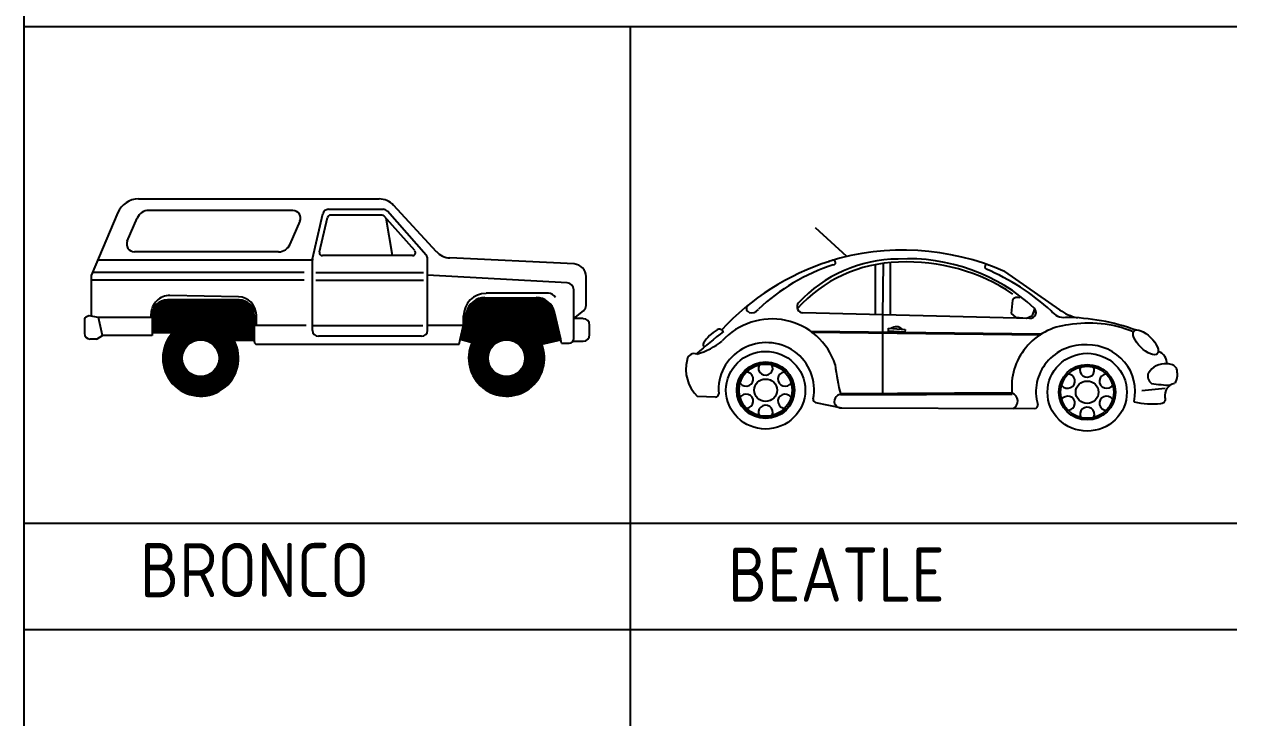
# Model space of a CAD drawing. Header units: millimetres. Extents: x 2198.5 to 2287.8, y 1208.8 to 1298.1.
# Drawn here: x 2205.18 to 2211.9, y 1284 to 1287.84 of the extents above; entities that cross this region are included whole.
import ezdxf

# ---------------------------------------------------------------- set-up
doc = ezdxf.new("R2010")
doc.units = ezdxf.units.MM
doc.layers.add('2', color=7, linetype='Continuous')
doc.layers.add('LAYER01', color=7, linetype='Continuous')
doc.styles.add('ARCHQUICK', font='ARCHQUIK.SHX')

# ---------------------------------------------------------------- blocks, each defined once
blk = doc.blocks.new('BRONCO')
at = {"layer": 'LAYER01', "color": 7, "linetype": 'Continuous'}
for p, q in [((-121.094, 49.291), (-119.094, 49.291)), ((-119.81, 49.195), (-121.008, 49.195)), ((-119.061, 49.204), (-119.513, 49.204)), ((-118.617, 48.852), (-118.973, 49.238)), ((-121.485, 48.655), (-121.264, 49.177)), ((-121.187, 48.94), (-121.104, 49.131)), ((-119.834, 48.914), (-119.751, 49.105)), ((-119.646, 48.792), (-119.561, 49.166)), ((-119.588, 48.85), (-119.523, 49.137)), ((-119.068, 49.156), (-119.498, 49.156)), ((-118.796, 48.861), (-119.05, 49.148)), ((-118.983, 48.82), (-119.036, 49.132)), ((-118.703, 48.824), (-119.024, 49.188)), ((-119.93, 48.851), (-121.128, 48.851)), ((-118.815, 48.82), (-119.564, 48.82)), ((-118.69, 48.198), (-118.69, 48.791)), ((-117.472, 48.75), (-118.505, 48.8)), ((-119.647, 48.783), (-121.431, 48.783)), ((-119.647, 48.198), (-119.647, 48.781)), ((-121.485, 48.315), (-121.485, 48.655)), ((-119.717, 48.616), (-121.485, 48.616)), ((-119.717, 48.679), (-121.475, 48.679)), ((-119.619, 48.679), (-118.723, 48.679)), ((-119.619, 48.616), (-118.723, 48.616)), ((-117.53, 48.593), (-118.69, 48.656)), ((-117.373, 48.406), (-117.373, 48.646)), ((-120.263, 48.477), (-120.833, 48.488)), ((-117.686, 48.507), (-118.203, 48.507)), ((-117.474, 48.131), (-117.474, 48.534)), ((-120.784, 48.203), (-120.965, 48.384)), ((-120.778, 48.209), (-120.961, 48.392)), ((-120.771, 48.214), (-120.956, 48.399)), ((-120.765, 48.219), (-120.951, 48.405)), ((-120.758, 48.224), (-120.946, 48.412)), ((-120.751, 48.229), (-120.94, 48.418)), ((-120.744, 48.233), (-120.933, 48.423)), ((-120.736, 48.238), (-120.927, 48.428)), ((-120.729, 48.242), (-120.92, 48.433)), ((-120.721, 48.246), (-120.912, 48.437)), ((-120.713, 48.25), (-120.904, 48.441)), ((-120.705, 48.254), (-120.896, 48.444)), ((-120.697, 48.257), (-120.887, 48.447)), ((-120.689, 48.261), (-120.877, 48.45)), ((-120.68, 48.264), (-120.867, 48.451)), ((-120.671, 48.267), (-120.856, 48.452)), ((-120.258, 48.452), (-120.853, 48.452)), ((-120.662, 48.269), (-120.844, 48.452)), ((-120.653, 48.272), (-120.833, 48.452)), ((-120.643, 48.274), (-120.821, 48.452)), ((-120.633, 48.276), (-120.809, 48.452)), ((-120.623, 48.278), (-120.797, 48.452)), ((-120.613, 48.279), (-120.786, 48.452)), ((-120.602, 48.28), (-120.774, 48.452)), ((-120.591, 48.281), (-120.762, 48.452)), ((-120.579, 48.281), (-120.75, 48.452)), ((-120.568, 48.281), (-120.738, 48.452)), ((-120.555, 48.28), (-120.727, 48.452)), ((-120.542, 48.279), (-120.715, 48.452)), ((-120.529, 48.278), (-120.703, 48.452)), ((-120.514, 48.275), (-120.691, 48.452)), ((-120.499, 48.271), (-120.679, 48.452)), ((-120.482, 48.267), (-120.668, 48.452)), ((-120.464, 48.26), (-120.656, 48.452)), ((-120.444, 48.252), (-120.644, 48.452)), ((-120.419, 48.239), (-120.632, 48.452)), ((-120.383, 48.215), (-120.621, 48.452)), ((-120.272, 48.116), (-120.609, 48.452)), ((-120.261, 48.116), (-120.597, 48.452)), ((-120.249, 48.116), (-120.585, 48.452)), ((-120.237, 48.116), (-120.573, 48.452)), ((-120.225, 48.116), (-120.562, 48.452)), ((-120.214, 48.116), (-120.55, 48.452)), ((-120.202, 48.116), (-120.538, 48.452)), ((-120.19, 48.116), (-120.526, 48.452)), ((-120.178, 48.116), (-120.515, 48.452)), ((-120.166, 48.116), (-120.503, 48.452)), ((-120.155, 48.116), (-120.491, 48.452)), ((-120.143, 48.116), (-120.479, 48.452)), ((-120.131, 48.116), (-120.467, 48.452)), ((-120.13, 48.127), (-120.456, 48.452)), ((-120.13, 48.138), (-120.444, 48.452)), ((-120.13, 48.15), (-120.432, 48.452)), ((-120.13, 48.162), (-120.42, 48.452)), ((-120.13, 48.174), (-120.408, 48.452)), ((-120.13, 48.186), (-120.397, 48.452)), ((-120.13, 48.197), (-120.385, 48.452)), ((-120.13, 48.209), (-120.373, 48.452)), ((-120.13, 48.221), (-120.361, 48.452)), ((-120.13, 48.233), (-120.35, 48.452)), ((-120.13, 48.244), (-120.338, 48.452)), ((-120.13, 48.256), (-120.326, 48.452)), ((-120.13, 48.268), (-120.314, 48.452)), ((-120.13, 48.28), (-120.302, 48.452)), ((-120.13, 48.292), (-120.291, 48.452)), ((-120.13, 48.303), (-120.279, 48.452)), ((-120.13, 48.315), (-120.267, 48.452)), ((-120.13, 48.327), (-120.255, 48.452)), ((-120.131, 48.34), (-120.243, 48.451)), ((-120.134, 48.354), (-120.228, 48.449)), ((-120.139, 48.371), (-120.211, 48.443)), ((-120.152, 48.396), (-120.187, 48.43)), ((-118.199, 48.234), (-118.352, 48.387)), ((-118.192, 48.239), (-118.348, 48.395)), ((-118.184, 48.243), (-118.343, 48.402)), ((-118.177, 48.247), (-118.338, 48.409)), ((-118.169, 48.251), (-118.333, 48.415)), ((-118.161, 48.254), (-118.328, 48.421)), ((-118.152, 48.258), (-118.322, 48.427)), ((-118.144, 48.261), (-118.316, 48.433)), ((-118.135, 48.264), (-118.309, 48.438)), ((-118.126, 48.267), (-118.302, 48.443)), ((-118.117, 48.27), (-118.295, 48.448)), ((-118.108, 48.272), (-118.287, 48.452)), ((-118.098, 48.275), (-118.28, 48.456)), ((-118.088, 48.276), (-118.271, 48.459)), ((-118.078, 48.278), (-118.263, 48.462)), ((-118.068, 48.279), (-118.254, 48.465)), ((-118.057, 48.28), (-118.244, 48.467)), ((-118.046, 48.281), (-118.234, 48.469)), ((-118.034, 48.281), (-118.223, 48.47)), ((-118.214, 48.47), (-117.788, 48.47)), ((-118.022, 48.281), (-118.211, 48.47)), ((-118.01, 48.28), (-118.2, 48.47)), ((-117.997, 48.279), (-118.188, 48.47)), ((-117.983, 48.277), (-118.176, 48.47)), ((-117.969, 48.274), (-118.164, 48.47)), ((-117.953, 48.271), (-118.152, 48.47)), ((-117.936, 48.266), (-118.141, 48.47)), ((-117.918, 48.259), (-118.129, 48.47)), ((-117.897, 48.25), (-118.117, 48.47)), ((-117.871, 48.236), (-118.105, 48.47)), ((-117.829, 48.206), (-118.094, 48.47)), ((-117.703, 48.092), (-118.082, 48.47)), ((-117.694, 48.094), (-118.07, 48.47)), ((-117.684, 48.096), (-118.058, 48.47)), ((-117.674, 48.098), (-118.046, 48.47)), ((-117.665, 48.1), (-118.035, 48.47)), ((-117.655, 48.102), (-118.023, 48.47)), ((-117.646, 48.105), (-118.011, 48.47)), ((-117.636, 48.107), (-117.999, 48.47)), ((-117.626, 48.109), (-117.988, 48.47)), ((-117.617, 48.111), (-117.976, 48.47)), ((-117.607, 48.113), (-117.964, 48.47)), ((-117.597, 48.115), (-117.952, 48.47)), ((-117.588, 48.118), (-117.94, 48.47)), ((-117.584, 48.125), (-117.929, 48.47)), ((-117.587, 48.141), (-117.917, 48.47)), ((-117.591, 48.156), (-117.905, 48.47)), ((-117.595, 48.171), (-117.893, 48.47)), ((-117.598, 48.187), (-117.881, 48.47)), ((-117.602, 48.202), (-117.87, 48.47)), ((-117.605, 48.217), (-117.858, 48.47)), ((-117.609, 48.233), (-117.846, 48.47)), ((-117.612, 48.248), (-117.834, 48.47)), ((-117.616, 48.263), (-117.823, 48.47)), ((-117.619, 48.279), (-117.811, 48.47)), ((-117.623, 48.294), (-117.799, 48.47)), ((-117.626, 48.309), (-117.787, 48.47)), ((-117.63, 48.325), (-117.775, 48.47)), ((-117.633, 48.34), (-117.761, 48.468)), ((-117.637, 48.355), (-117.746, 48.464)), ((-117.643, 48.373), (-117.728, 48.458)), ((-117.656, 48.398), (-117.704, 48.445)), ((-121.543, 48.293), (-121.543, 48.173)), ((-121.513, 48.317), (-121.532, 48.309)), ((-121.426, 48.305), (-121.503, 48.319)), ((-120.98, 48.305), (-121.426, 48.305)), ((-121.392, 48.155), (-121.426, 48.305)), ((-120.988, 48.305), (-120.988, 48.336)), ((-120.828, 48.177), (-120.98, 48.328)), ((-120.98, 48.325), (-120.98, 48.177)), ((-120.84, 48.177), (-120.98, 48.316)), ((-120.852, 48.177), (-120.98, 48.305)), ((-120.864, 48.177), (-120.98, 48.293)), ((-120.816, 48.177), (-120.979, 48.339)), ((-120.808, 48.18), (-120.977, 48.349)), ((-120.802, 48.186), (-120.975, 48.359)), ((-120.796, 48.192), (-120.972, 48.368)), ((-120.79, 48.198), (-120.969, 48.376)), ((-120.13, 48.116), (-120.13, 48.325)), ((-120.114, 48.24), (-120.114, 48.325)), ((-118.419, 48.122), (-118.367, 48.349)), ((-118.392, 48.24), (-118.392, 48.318)), ((-118.27, 48.175), (-118.381, 48.286)), ((-118.264, 48.181), (-118.379, 48.296)), ((-118.258, 48.187), (-118.377, 48.305)), ((-118.252, 48.193), (-118.374, 48.315)), ((-118.246, 48.199), (-118.372, 48.325)), ((-118.24, 48.204), (-118.37, 48.334)), ((-118.234, 48.21), (-118.368, 48.344)), ((-118.227, 48.215), (-118.366, 48.353)), ((-118.22, 48.22), (-118.363, 48.362)), ((-118.213, 48.225), (-118.36, 48.371)), ((-118.206, 48.23), (-118.356, 48.379)), ((-117.584, 48.125), (-117.636, 48.349)), ((-117.474, 48.296), (-117.394, 48.362)), ((-117.397, 48.296), (-117.474, 48.296)), ((-120.875, 48.177), (-120.98, 48.281)), ((-120.887, 48.177), (-120.98, 48.269)), ((-120.899, 48.177), (-120.98, 48.257)), ((-120.911, 48.177), (-120.98, 48.246)), ((-120.923, 48.177), (-120.98, 48.234)), ((-120.934, 48.177), (-120.98, 48.222)), ((-120.946, 48.177), (-120.98, 48.21)), ((-120.958, 48.177), (-120.98, 48.199)), ((-120.97, 48.177), (-120.98, 48.187)), ((-119.7, 48.24), (-120.13, 48.24)), ((-119.647, 48.24), (-118.731, 48.24)), ((-118.392, 48.24), (-118.69, 48.24)), ((-118.317, 48.104), (-118.403, 48.191)), ((-118.313, 48.112), (-118.401, 48.2)), ((-118.309, 48.12), (-118.399, 48.21)), ((-118.304, 48.127), (-118.397, 48.219)), ((-118.3, 48.134), (-118.394, 48.229)), ((-118.295, 48.142), (-118.392, 48.238)), ((-118.29, 48.149), (-118.39, 48.248)), ((-118.285, 48.155), (-118.388, 48.258)), ((-118.28, 48.162), (-118.385, 48.267)), ((-118.275, 48.168), (-118.383, 48.277)), ((-117.343, 48.162), (-117.343, 48.242)), ((-121.446, 48.126), (-121.496, 48.126)), ((-121.437, 48.129), (-121.392, 48.155)), ((-120.98, 48.155), (-121.392, 48.155)), ((-120.811, 48.177), (-120.98, 48.177)), ((-120.98, 48.177), (-120.98, 48.155)), ((-120.284, 48.116), (-120.329, 48.16)), ((-120.296, 48.116), (-120.304, 48.124)), ((-120.3, 48.116), (-120.13, 48.116)), ((-120.13, 48.102), (-120.13, 48.116)), ((-120.111, 48.083), (-118.428, 48.083)), ((-118.74, 48.149), (-119.598, 48.149)), ((-118.428, 48.083), (-118.419, 48.122)), ((-118.417, 48.122), (-118.419, 48.124)), ((-118.32, 48.096), (-118.419, 48.122)), ((-118.401, 48.117), (-118.416, 48.133)), ((-118.385, 48.113), (-118.414, 48.143)), ((-118.369, 48.109), (-118.412, 48.152)), ((-118.353, 48.105), (-118.41, 48.162)), ((-118.337, 48.101), (-118.408, 48.171)), ((-118.321, 48.097), (-118.405, 48.181)), ((-117.713, 48.09), (-117.794, 48.171)), ((-117.723, 48.087), (-117.764, 48.129)), ((-117.732, 48.085), (-117.75, 48.103)), ((-117.741, 48.083), (-117.582, 48.119)), ((-117.576, 48.093), (-117.584, 48.125)), ((-117.576, 48.093), (-117.513, 48.093)), ((-117.482, 48.109), (-117.397, 48.109))]:
    blk.add_line(p, q, dxfattribs=at)
at = {"layer": 'LAYER01', "color": 7, "linetype": 'Continuous', "const_width": 0.161}
for points in [[(-120.343, 47.967, -1), (-120.811, 47.967, -1)], [(-117.8, 47.967, -1), (-118.268, 47.967, -1)]]:
    blk.add_lwpolyline(points, format="xyb", close=True, dxfattribs=at)
at = {"layer": 'LAYER01', "color": 7, "linetype": 'Continuous'}
for centre in [(-120.577, 47.967), (-118.034, 47.967)]:
    blk.add_circle(centre, 0.153, dxfattribs=at)
for centre, radius, start, end in [((-121.094, 49.105), 0.185, 90, 157.1355), ((-121.008, 49.09), 0.105, 90, 156.5701), ((-119.81, 49.13), 0.0642, 336.5701, 90), ((-119.513, 49.155), 0.0491, 90, 167.1521), ((-119.094, 49.126), 0.164, 42.7212, 90), ((-119.061, 49.155), 0.0491, 41.467, 90), ((-119.498, 49.131), 0.0248, 90, 167.1521), ((-119.068, 49.131), 0.0248, 41.467, 90), ((-121.128, 48.915), 0.0642, 156.5701, 270), ((-119.93, 48.956), 0.105, 270, 336.5701), ((-119.598, 48.781), 0.0491, 167.1521, 180), ((-119.564, 48.844), 0.0248, 167.1521, 270), ((-118.815, 48.844), 0.0248, 270, 41.467), ((-118.74, 48.791), 0.0491, 360, 41.467), ((-118.497, 48.964), 0.164, 222.7212, 267.2401), ((-117.477, 48.646), 0.104, 360, 87.2401), ((-117.534, 48.534), 0.0591, 360, 86.9101), ((-120.836, 48.336), 0.152, 88.8772, 180), ((-118.203, 48.318), 0.188, 90, 180), ((-117.686, 48.438), 0.0689, 29.3336, 90), ((-120.853, 48.325), 0.127, 90, 180), ((-120.266, 48.325), 0.152, 360, 88.8772), ((-120.258, 48.325), 0.127, 360, 90), ((-118.214, 48.314), 0.157, 90, 167.0002), ((-117.788, 48.314), 0.157, 12.9998, 90), ((-117.43, 48.406), 0.0571, 309.4106, 360), ((-121.525, 48.293), 0.0177, 113.2073, 180), ((-121.506, 48.301), 0.0177, 79.7668, 113.2073), ((-117.397, 48.242), 0.0535, 360, 90), ((-120.577, 47.967), 0.315, 28.2822, 138.1339), ((-119.598, 48.198), 0.0491, 180, 270), ((-118.74, 48.198), 0.0491, 270, 360), ((-118.034, 47.967), 0.315, 21.757, 155.6151), ((-121.496, 48.173), 0.0471, 180, 270), ((-121.446, 48.144), 0.0177, 270, 299.7972), ((-120.577, 47.967), 0.315, 138.1339, 28.2822), ((-120.111, 48.102), 0.0194, 180, 270), ((-118.034, 47.967), 0.315, 155.6151, 21.757), ((-117.513, 48.131), 0.0384, 270, 360), ((-117.397, 48.162), 0.0535, 270, 360)]:
    blk.add_arc(centre, radius, start, end, dxfattribs=at)
blk = doc.blocks.new('B')
for p, q in [((167.5257, 85.3746), (167.351, 85.5342)), ((167.6844, 85.0533), (167.6844, 85.327)), ((167.7277, 85.3366), (167.724, 85.049)), ((167.7678, 85.0533), (167.7678, 85.3408)), ((168.3995, 85.2919), (168.7048, 85.0789)), ((168.4431, 85.133), (168.4368, 85.0587)), ((168.5546, 85.0488), (168.5672, 85.0852)), ((168.5393, 85.032), (167.2825, 85.0624)), ((167.724, 85.0519), (167.724, 84.6119)), ((168.4368, 85.0587), (168.4599, 85.0395)), ((168.4599, 85.0395), (168.5205, 85.034)), ((168.5205, 85.034), (168.5546, 85.0488)), ((168.5979, 84.9444), (167.3272, 84.9594)), ((168.5979, 84.9383), (167.3272, 84.9532)), ((167.7559, 84.9608), (167.757, 84.9769)), ((167.8472, 84.955), (167.7559, 84.9608)), ((167.757, 84.9769), (167.8483, 84.971)), ((167.8483, 84.971), (167.8472, 84.955)), ((167.4892, 84.6168), (168.44, 84.6206)), ((167.4915, 84.6082), (168.4415, 84.6119)), ((169.2902, 84.6438), (169.1595, 84.6307)), ((166.7978, 84.5964), (166.6985, 84.5989)), ((167.3519, 84.5667), (167.4964, 84.5356)), ((167.4975, 84.5356), (168.5671, 84.5328))]:
    blk.add_line(p, q)
for centre, major_axis, ratio, start_param, end_param in [((167.838, 84.0702), (-1.3674, 0), 0.979816, 4.289246, 5.018114), ((167.8497, 84.072), (1.3681, 0), 0.979816, 1.882472, 2.410695), ((167.8148, 84.6256), (0.75, 0), 0.979816, 1.578345, 2.407685), ((167.4493, 85.3412), (-0.0134, 0), 0.979816, 1.654136, 5.096888), ((167.8664, 84.3696), (-1.0129, 0), 0.979816, 3.952987, 4.768964), ((167.8636, 84.3379), (1.0272, 0), 0.979816, 0.96791, 1.620842), ((167.7971, 84.3124), (1.0942, 0), 0.979816, 1.893208, 2.34069), ((167.83, 84.5904), (0.7684, 0), 0.979816, 1.594003, 2.42434), ((168.3028, 85.3172), (-0.0126, 0), 0.979816, 4.120518, 7.544177), ((167.7845, 84.1544), (1.2817, 0), 0.979816, 0.82153, 1.159176), ((168.471, 85.1165), (0.0326, 0), 0.979816, 1.147341, 2.598531), ((166.9918, 85.0867), (-0.0226, 0), 0.979816, -1.085237, 1.145864), ((166.9979, 85.1081), (-0.046, 0), 0.979816, 1.257664, 2.526951), ((167.2833, 85.0957), (0.034, 0), 0.979816, 2.416257, 4.687756), ((168.5401, 85.0654), (-0.034, 0), 0.979816, 1.546163, 3.946345), ((168.8732, 85.3142), (-0.2935, 0), 0.979816, 0.960567, 1.329096), ((167.1102, 84.669), (-0.3672, 0), 0.979816, 3.444423, 5.560159), ((167.8834, 84.3792), (0.9812, 0), 0.979816, 0.790102, 0.80588), ((168.7257, 85.1143), (-0.0785, 0), 0.979816, 0.538872, 1.753237), ((168.7223, 83.8885), (-1.173, 0), 0.979816, 4.358948, 4.698903), ((168.8643, 84.3626), (-0.6565, 0), 0.979816, 4.330031, 4.880685), ((170.8673, 80.1429), (-6.354, 0), 0.979816, -0.884624, -0.853899), ((166.911, 84.7897), (0.2094, 0), 0.979816, 2.090452, 2.600939), ((166.8188, 84.9482), (-0.0238, 0), 0.979816, 3.591865, 5.253173), ((167.7993, 84.9409), (-0.046, 0), 0.979816, 3.913057, 5.399926), ((168.7919, 84.6532), (0.3526, 0), 0.979816, 1.677521, 3.250631), ((169.1817, 84.8995), (-0.0648, 0.0634), 0.423271, -0.010516, 6.272669), ((166.564, 85.2416), (-0.4365, 0), 0.979816, 1.879076, 2.240798), ((166.7471, 84.8859), (-0.0178, 0), 0.979816, -0.501935, 0.785961), ((167.0791, 84.6381), (-0.265, 0), 0.979816, 2.940922, 6.373773), ((168.8404, 84.6243), (-0.2667, 0), 0.979816, 4.6486, 6.553885), ((168.8607, 84.6277), (0.2627, 0), 0.979816, -0.220283, 1.58343), ((166.679, 84.7977), (0.0399, 0), 0.979816, 1.149231, 2.960667), ((169.2181, 84.7782), (-0.082, 0), 0.979816, 3.118392, 4.288367), ((166.8523, 84.7507), (-0.2188, 0), 0.979816, -0.240691, 0.783809), ((166.6413, 84.8044), (-0.00149, 0), 0.979816, -0.180925, 3.322518), ((167.0752, 84.7565), (0.0399, 0), 0.979816, 2.722816, 6.819381), ((169.0374, 84.9644), (1.5883, 0), 0.979816, 3.262779, 3.37256), ((168.8573, 84.7453), (0.0399, 0), 0.979816, 2.722816, 6.819381), ((169.2869, 84.6789), (0.1035, 0), 0.979816, 1.447176, 2.621112), ((169.3066, 84.7265), (0.0546, 0), 0.979816, 0.537546, 1.697822), ((169.2553, 84.7226), (0.1026, 0), 0.979816, -0.488441, 0.326572), ((166.9673, 84.6953), (0.0399, 0), 0.979816, 3.770013, 7.866579), ((167.0753, 84.6343), (-0.0632, 0), 0.979816, 3.141593, 9.424778), ((167.1832, 84.6955), (-0.0399, 0), 0.979816, -1.465974, 2.630591), ((168.7494, 84.6841), (0.0399, 0), 0.979816, 3.770013, 7.866579), ((168.8574, 84.6231), (-0.0632, 0), 0.979816, 3.141593, 9.424778), ((168.9653, 84.6843), (-0.0399, 0), 0.979816, -1.465974, 2.630591), ((169.2459, 84.7123), (0.0524, 0), 0.979816, 2.822343, 4.076098), ((166.7982, 84.6131), (-0.017, 0), 0.979816, 1.545182, 3.23218), ((166.9674, 84.5732), (-0.0399, 0), 0.979816, 1.675618, 5.772184), ((167.1833, 84.5733), (0.0399, 0), 0.979816, 0.628421, 4.724986), ((167.494, 84.5729), (0.0381, 0), 0.979816, 1.632809, 4.77637), ((168.4257, 84.5745), (-0.047, 0), 0.979816, 2.025698, 4.345215), ((168.9654, 84.5621), (0.0399, 0), 0.979816, 0.628421, 4.724986), ((169.3319, 85.3164), (-0.6681, 0), 0.979816, 1.394546, 1.5514), ((169.3566, 84.6055), (-0.0691, 0), 0.979816, -1.358298, 0.18156), ((166.6985, 84.6006), (-0.00119, 0.00119), 1, 1.559012, 2.330052), ((167.0754, 84.5122), (0.0399, 0), 0.979816, -0.418777, 3.677789), ((167.3555, 84.583), (-0.017, 0), 0.979816, -0.20067, 1.354941), ((168.5671, 84.5495), (0.017, 0), 0.979816, 4.709674, 6.582805), ((168.7495, 84.562), (-0.0399, 0), 0.979816, 1.675618, 5.772184), ((168.8575, 84.501), (0.0399, 0), 0.979816, -0.418777, 3.677789), ((169.1187, 84.5711), (0.0017, 0), 0.979816, 2.921309, 4.486548), ((169.2223, 85.0129), (-0.4643, 0), 0.979816, 1.344955, 1.664605), ((169.2663, 84.5607), (-0.000177, 0.000177), 1, -0.79381, 2.364606), ((169.2665, 84.5849), (-0.0245, 0), 0.979816, 1.562554, 3.488146)]:
    blk.add_ellipse(centre, major_axis=major_axis, ratio=ratio, start_param=start_param, end_param=end_param)
for centre, major_axis in [((167.0753, 84.6343), (0.2196, 0)), ((168.8574, 84.6231), (0.2198, 0)), ((167.0753, 84.6343), (0.1569, 0)), ((167.0753, 84.6343), (0.1602, 0)), ((167.0753, 84.6343), (0.1473, 0)), ((168.8574, 84.6231), (0.1569, 0)), ((168.8574, 84.6231), (0.1473, 0))]:
    blk.add_ellipse(centre, major_axis=major_axis, ratio=0.979816)

msp = doc.modelspace()

# ---------------------------------------------------------------- linework, layer by layer
at = {"layer": '2', "color": 4}
for p, q in [((2205.1827, 1267.7813), (2205.1827, 1297.8532)), ((2205.1827, 1287.8292), (2208.5427, 1287.8292)), ((2208.5427, 1267.7813), (2208.5427, 1287.8292)), ((2208.5427, 1287.8292), (2211.9027, 1287.8292)), ((2205.1827, 1285.0774), (2208.5427, 1285.0774)), ((2208.5427, 1285.0774), (2211.9027, 1285.0774)), ((2205.1827, 1284.4879), (2208.5427, 1284.4879)), ((2208.5427, 1284.4879), (2211.9027, 1284.4879))]:
    msp.add_line(p, q, dxfattribs=at)

# ---------------------------------------------------------------- block references
at = {"xscale": 0.6666666666666714, "yscale": 0.6666666666666714, "zscale": 0.6666666666666714}
msp.add_blockref('BRONCO', (2286.545, 1254.0133), dxfattribs=at)
msp.add_blockref('B', (2042.2162, 1201.18))

# ---------------------------------------------------------------- texts
at = {"layer": '2', "style": 'ARCHQUICK'}
for s, p in [('BRONCO', (2205.8244, 1284.6678)), ('BEATLE', (2209.0838, 1284.6426))]:
    msp.add_text(s, height=0.3, dxfattribs=at).set_placement(p)

doc.saveas('drawing.dxf')
